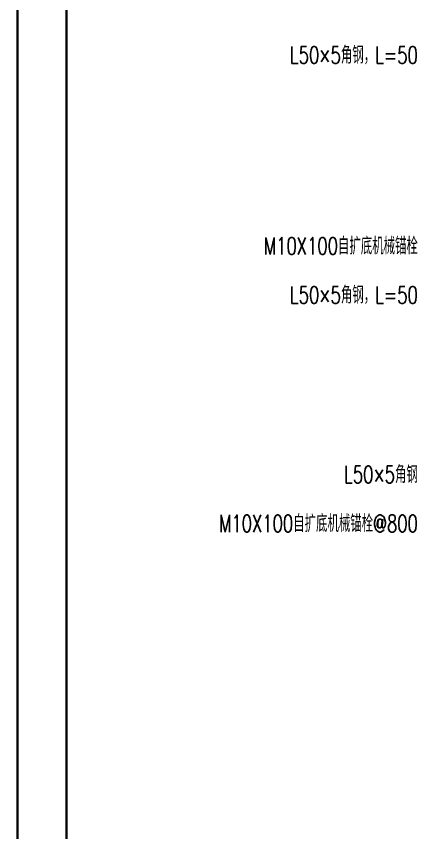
# Model space of a CAD drawing. Extents: x -160106 to 966792, y -663931 to 1550022.
# Drawn here: x -76559 to -75986, y -84421 to -83255 of the extents above; entities that cross this region are included whole.
import ezdxf
from ezdxf.enums import TextEntityAlignment as Align

# ---------------------------------------------------------------- set-up
doc = ezdxf.new("R2010")
doc.units = 0
doc.layers.add('0-cxFrame', color=155, linetype='Continuous')
doc.layers.add('TEXT', color=7, linetype='Continuous')
doc.layers.add('0-cxText', color=131, linetype='Continuous', lineweight=25)
doc.styles.add('cx_tuming', font='simhei.ttf')
doc.styles.add('cx_tuqian1', font='')
doc.styles.add('DHTEXT-1', font='ROMANS.shx', dxfattribs={"width": 0.7, "bigfont": 'CHINESE.shx'})
doc.styles.add('黑体', font='simhei.ttf', dxfattribs={"height": 12})
doc.styles.get('cx_tuqian1').set_extended_font_data('SimSun')

# ---------------------------------------------------------------- blocks, each defined once
blk = doc.blocks.new('TK22.A2 L(Dragon)')
at = {"layer": '0-cxFrame', "color": 7, "const_width": 0.5}
blk.add_lwpolyline([(0, 0), (-594, 0), (-594, 420), (0, 420)], close=True, dxfattribs=at)
at = {"layer": '0-cxFrame', "const_width": 0.5}
blk.add_lwpolyline([(-80, 10), (-574, 10), (-574, 410), (-80, 410)], close=True, dxfattribs=at)
at = {"style": '黑体', "flags": 4}
blk.add_attdef('图幅', text='', height=3.3, dxfattribs=at).set_placement((-40, 3), align=Align.RIGHT)
at = {"layer": '0-cxText', "flags": 4}
for tag, height, style, p in [('建设单位', 3.5, 'cx_tuming', (-45, 240)), ('项目名称', 3.5, 'cx_tuming', (-45, 210)), ('子项名称', 3.5, 'cx_tuming', (-45, 180)), ('工程编号', 3.3, 'cx_tuqian1', (-35, 165)), ('图名1', 3.5, 'cx_tuming', (-45, 87)), ('图名2', 3.5, 'cx_tuming', (-45, 79)), ('图名3', 3.5, 'cx_tuming', (-45, 71)), ('出图日期', 3.3, 'cx_tuqian1', (-39, 60)), ('专业', 3.3, 'cx_tuqian1', (-55, 52)), ('图号', 3.3, 'cx_tuqian1', (-55, 44)), ('版次', 3.3, 'cx_tuqian1', (-20, 44))]:
    blk.add_attdef(tag, text='', height=height, dxfattribs=dict(at, style=style)).set_placement(p, align=Align.MIDDLE)
at = {"layer": 'Defpoints', "color": 6, "flags": 4}
for tag, height, style, p in [('tufu', 3.3, '黑体', (-12, 12)), ('dwfname', 4, 'cx_tuqian1', (-80, 3))]:
    blk.add_attdef(tag, text='', height=height, dxfattribs=dict(at, style=style)).set_placement(p, align=Align.RIGHT)

msp = doc.modelspace()

# ---------------------------------------------------------------- block references
at = {"layer": '0-cxFrame', "xscale": 7, "yscale": 7, "zscale": 7, "rotation": 270}
msp.add_blockref('TK22.A2 L(Dragon)', (-76556.94, -86825.19), dxfattribs=at)

# ---------------------------------------------------------------- texts
at = {"layer": 'TEXT', "ltscale": 70, "style": 'DHTEXT-1', "width": 0.7}
for s, p in [('L50×5角钢，L=50', (-75985.45, -83310.48)), ('M10X100自扩底机械锚栓', (-75985.45, -83583.05)), ('L50×5角钢，L=50', (-75985.45, -83653.05)), ('L50×5角钢', (-75985.45, -83909.41)), ('M10X100自扩底机械锚栓@800', (-75985.45, -83979.41))]:
    msp.add_text(s, height=24.5, dxfattribs=at).set_placement(p, align=Align.MIDDLE_RIGHT)

doc.saveas('drawing.dxf')
